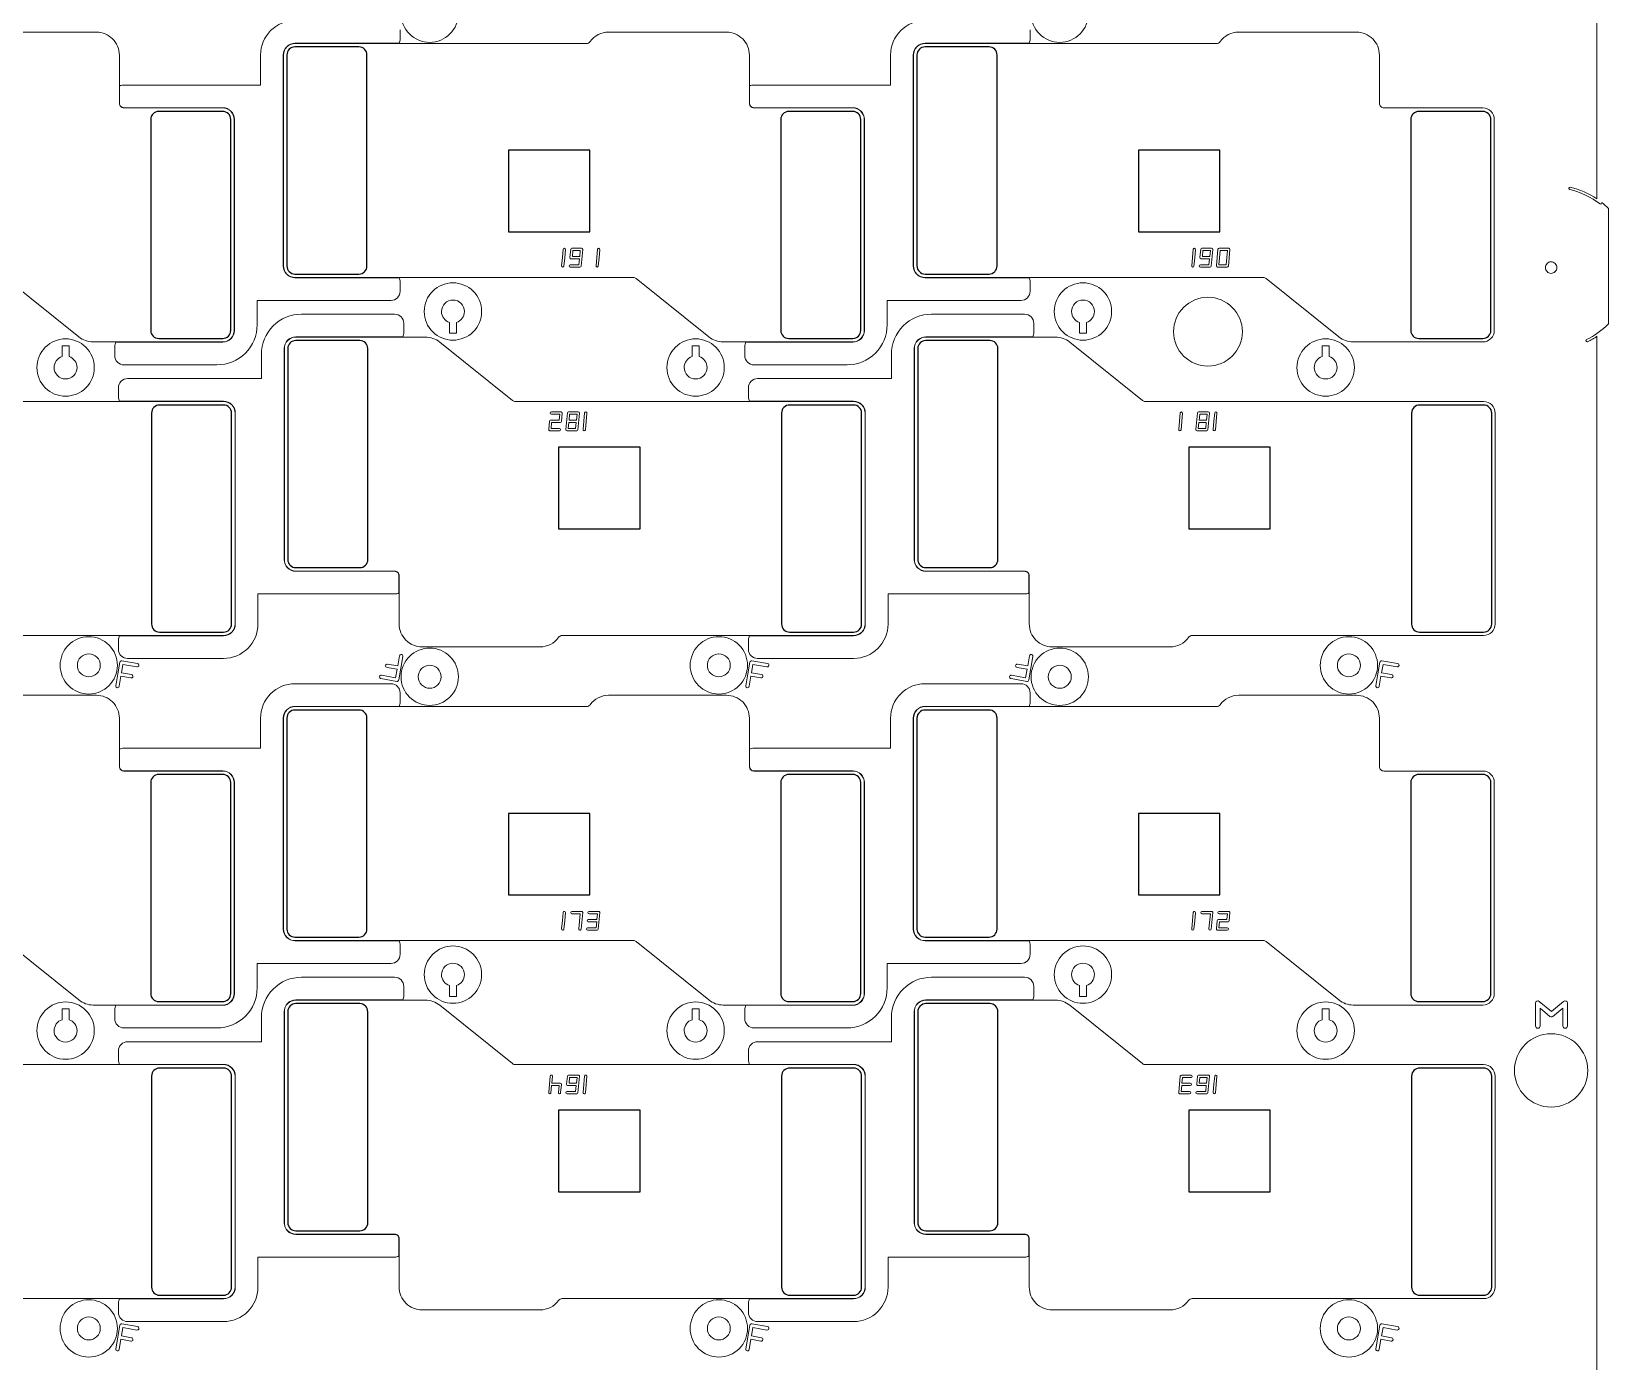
# Model space of a CAD drawing. Extents: x 2541 to 3941, y 2348 to 3338.
# Drawn here: x 3621.7 to 3690.4, y 3012.8 to 3070.8 of the extents above; entities that cross this region are included whole.
import ezdxf

# ---------------------------------------------------------------- set-up
doc = ezdxf.new("R2010")
doc.units = 0
doc.layers.get('0').update_dxf_attribs({"lineweight": 0})
doc.layers.add('barcodea-b_layer1', color=2, linetype='Continuous')
doc.layers.add('susa-b_layer0', color=1, linetype='Continuous')

msp = doc.modelspace()

# ---------------------------------------------------------------- linework, layer by layer
at = {"linetype": 'Continuous'}
for points in [[(3566.85381, 3108.38688), (3566.85381, 3106.26688), (3566.44795, 3106.26688), (3566.44795, 3113.01688), (3687.8439, 3113.01688, 0.117594), (3688.38191, 3112.26088, 0.169419), (3687.94795, 3111.01688, 0.414214), (3689.94795, 3109.01688), (3689.94795, 3063.5102)], [(3633.17948, 3071.28701, 0.414364), (3631.6796, 3069.78638), (3631.6796, 3068.47701), (3625.72249, 3068.47701, 0.124388), (3625.53249, 3068.42901), (3625.53249, 3067.67701, 0.414224), (3625.72249, 3067.48701), (3630.02947, 3067.48701, -0.414218), (3630.53959, 3066.97688), (3630.53959, 3057.777, -0.414217), (3630.02947, 3057.26688), (3625.3705, 3057.26688, 0.124388), (3625.32249, 3057.07688), (3625.32249, 3056.67688, 0.414218), (3625.72249, 3056.27688), (3629.77959, 3056.27688, 0.414215), (3631.52959, 3058.02688), (3631.52959, 3059.08688), (3637.36437, 3059.08688, 0.414218), (3637.76437, 3059.48688), (3637.76437, 3059.88688, 0.124386), (3637.71636, 3060.07688), (3633.17948, 3060.07688, -0.414365), (3632.6696, 3060.58701), (3632.6696, 3069.78688, -0.414366), (3633.17948, 3070.29701), (3637.71636, 3070.29701, 0.124392), (3637.76437, 3070.48701), (3637.76437, 3070.88701, 0.414218)], [(3660.64948, 3071.28701, 0.414364), (3659.1496, 3069.78638), (3659.1496, 3068.47701), (3653.19249, 3068.47701, 0.124388), (3653.00249, 3068.42901), (3653.00249, 3067.67701, 0.414224), (3653.19249, 3067.48701), (3657.49947, 3067.48701, -0.414218), (3658.00959, 3066.97688), (3658.00959, 3057.777, -0.414217), (3657.49947, 3057.26688), (3652.8405, 3057.26688, 0.124388), (3652.79249, 3057.07688), (3652.79249, 3056.67688, 0.414218), (3653.19249, 3056.27688), (3657.24959, 3056.27688, 0.414215), (3658.99959, 3058.02688), (3658.99959, 3059.08688), (3664.83437, 3059.08688, 0.414218), (3665.23437, 3059.48688), (3665.23437, 3059.88688, 0.124386), (3665.18636, 3060.07688), (3660.64948, 3060.07688, -0.414365), (3660.1396, 3060.58701), (3660.1396, 3069.78688, -0.414366), (3660.64948, 3070.29701), (3665.18636, 3070.29701, 0.124392), (3665.23437, 3070.48701), (3665.23437, 3070.88701, 0.414218)], [(3689.94795, 3063.5102, 0.089115), (3688.78098, 3064.01917, 1), (3688.75784, 3063.92188, -0.10603), (3690.08292, 3063.2903, 0.79536), (3690.15821, 3063.35215, -0.026722), (3690.44795, 3063.10029), (3690.44795, 3058.06739, -0.084762), (3689.49352, 3057.37662, 1), (3689.53768, 3057.2869, 0.032932), (3689.94795, 3057.52356)], [(3689.94795, 3057.52356), (3689.94795, 2915.09945, 0.142084), (3687.18575, 2915.45844), (3687.18575, 2914.95186, -0.19212), (3690.44795, 2914.25854), (3690.44795, 2906.77522, -0.192121), (3687.18575, 2906.0819), (3687.18575, 2905.57531, 0.013526), (3687.45389, 2905.54135)], [(3688.65894, 3027.45257), (3688.65894, 3028.44594, 0.63678), (3688.49473, 3028.5226), (3687.96291, 3028.07942), (3687.4311, 3028.5226, 0.63678), (3687.26688, 3028.44594), (3687.26688, 3027.45257, 1), (3687.46688, 3027.45257), (3687.46688, 3028.23244)], [(3687.46688, 3028.23244), (3687.89889, 3027.87243, 0.362064), (3688.02693, 3027.87243), (3688.45894, 3028.23244)], [(3688.45894, 3028.23244), (3688.45894, 3027.45257, 1), (3688.65894, 3027.45257)]]:
    msp.add_lwpolyline(points, format="xyb", dxfattribs=at)
for points in [[(3640.3051, 3071.58785, 0.414215), (3639.0551, 3072.83785, 0.414215), (3637.8051, 3071.58785, 0.414215), (3639.0551, 3070.33785, 0.414215)], [(3667.7751, 3071.58785, 0.414215), (3666.5251, 3072.83785, 0.414215), (3665.2751, 3071.58785, 0.414215), (3666.5251, 3070.33785, 0.414215)], [(3630.52959, 3057.777), (3630.52959, 3066.97688, 0.414219), (3630.02947, 3067.47701), (3625.72249, 3067.47701, -0.414223), (3625.52249, 3067.67701), (3625.52249, 3069.78181, 0.414215), (3624.52249, 3070.7818), (3619.3856, 3070.7818, 0.24029), (3618.57596, 3070.3692, -0.240069), (3618.41453, 3070.28701), (3605.70948, 3070.28701, 0.414366), (3605.2096, 3069.78689), (3605.2096, 3060.58701, 0.414365), (3605.70948, 3060.08688), (3620.45901, 3060.08688, -0.170771), (3620.58422, 3060.04284), (3623.75516, 3057.4971, 0.170765), (3624.38127, 3057.27688), (3630.02947, 3057.27688, 0.414218)], [(3657.99959, 3057.777), (3657.99959, 3066.97688, 0.414219), (3657.49947, 3067.47701), (3653.19249, 3067.47701, -0.414223), (3652.99249, 3067.67701), (3652.99249, 3069.78181, 0.414215), (3651.99249, 3070.7818), (3646.8556, 3070.7818, 0.24029), (3646.04596, 3070.3692, -0.240069), (3645.88453, 3070.28701), (3633.17948, 3070.28701, 0.414366), (3632.6796, 3069.78689), (3632.6796, 3060.58701, 0.414365), (3633.17948, 3060.08688), (3647.92901, 3060.08688, -0.170771), (3648.05422, 3060.04284), (3651.22516, 3057.4971, 0.170765), (3651.85127, 3057.27688), (3657.49947, 3057.27688, 0.414218)], [(3685.46959, 3057.777), (3685.46959, 3066.97688, 0.414219), (3684.96947, 3067.47701), (3680.66249, 3067.47701, -0.414223), (3680.46249, 3067.67701), (3680.46249, 3069.78181, 0.414215), (3679.46249, 3070.7818), (3674.3256, 3070.7818, 0.24029), (3673.51596, 3070.3692, -0.240069), (3673.35453, 3070.28701), (3660.64948, 3070.28701, 0.414366), (3660.1496, 3069.78689), (3660.1496, 3060.58701, 0.414365), (3660.64948, 3060.08688), (3675.39901, 3060.08688, -0.170771), (3675.52422, 3060.04284), (3678.69516, 3057.4971, 0.170765), (3679.32127, 3057.27688), (3684.96947, 3057.27688, 0.414218)], [(3644.97475, 3061.30429, 1), (3644.8752, 3061.31383), (3644.84076, 3060.9543), (3644.80633, 3060.59478, 1), (3644.90587, 3060.58524), (3644.94031, 3060.94477)], [(3645.72475, 3061.30429, 0.443552), (3645.6748, 3061.35906), (3645.25329, 3061.35906, 0.387555), (3645.20335, 3061.31383), (3645.16891, 3060.9543, 0.443552), (3645.21886, 3060.89953), (3645.58552, 3060.89953), (3645.56066, 3060.64001), (3645.18425, 3060.64001, 1), (3645.18425, 3060.54001), (3645.60592, 3060.54001, 0.387555), (3645.65587, 3060.58524)], [(3646.47475, 3061.30429, 1), (3646.3752, 3061.31383), (3646.34076, 3060.9543), (3646.30633, 3060.59478, 1), (3646.40587, 3060.58524), (3646.44031, 3060.94477)], [(3672.44475, 3061.30429, 1), (3672.3452, 3061.31383), (3672.31076, 3060.9543), (3672.27633, 3060.59478, 1), (3672.37587, 3060.58524), (3672.41031, 3060.94477)], [(3673.19475, 3061.30429, 0.443552), (3673.1448, 3061.35906), (3672.72329, 3061.35906, 0.387555), (3672.67335, 3061.31383), (3672.63891, 3060.9543, 0.443552), (3672.68886, 3060.89953), (3673.05552, 3060.89953), (3673.03066, 3060.64001), (3672.65425, 3060.64001, 1), (3672.65425, 3060.54001), (3673.07592, 3060.54001, 0.387555), (3673.12587, 3060.58524)], [(3673.94475, 3061.30429, 0.443552), (3673.8948, 3061.35906), (3673.47329, 3061.35906, 0.387555), (3673.42335, 3061.31383), (3673.35447, 3060.59478, 0.443552), (3673.40442, 3060.54001), (3673.82592, 3060.54001, 0.387555), (3673.87587, 3060.58524)], [(3688.19795, 3060.51688, 0.414222), (3687.94795, 3060.76688, 0.414222), (3687.69795, 3060.51688, 0.414222), (3687.94795, 3060.26688, 0.414222)], [(3641.31768, 3058.603, 0.414215), (3640.06768, 3059.853, 0.414215), (3638.81768, 3058.603, 0.414215), (3640.06768, 3057.353, 0.414215)], [(3668.78768, 3058.603, 0.414215), (3667.53768, 3059.853, 0.414215), (3666.28768, 3058.603, 0.414215), (3667.53768, 3057.353, 0.414215)], [(3640.56768, 3058.603, -0.327542), (3640.21768, 3058.12603), (3640.21768, 3057.65185), (3639.91768, 3057.65185), (3639.91768, 3058.12603, -0.327544), (3639.56768, 3058.603, -0.414217), (3640.06768, 3059.103, -0.414217)], [(3668.03768, 3058.603, -0.327542), (3667.68768, 3058.12603), (3667.68768, 3057.65185), (3667.38768, 3057.65185), (3667.38768, 3058.12603, -0.327544), (3667.03768, 3058.603, -0.414217), (3667.53768, 3059.103, -0.414217)], [(3674.48575, 3057.7225, 0.414215), (3672.98575, 3059.2225, 0.414215), (3671.48575, 3057.7225, 0.414215), (3672.98575, 3056.2225, 0.414215)], [(3637.92341, 3057.68688), (3637.92341, 3058.08688, 0.414218), (3637.52341, 3058.48688), (3633.4663, 3058.48688, 0.414215), (3631.7163, 3056.73688), (3631.7163, 3055.67688), (3625.88153, 3055.67688, 0.414218), (3625.48153, 3055.27688), (3625.48153, 3054.87688, 0.124388), (3625.52953, 3054.68688), (3630.06642, 3054.68688, -0.414365), (3630.57629, 3054.17675), (3630.57629, 3044.97688, -0.414366), (3630.06642, 3044.46675), (3625.52953, 3044.46675, 0.124388), (3625.48153, 3044.27675), (3625.48153, 3043.87675, 0.414218), (3625.88153, 3043.47675), (3630.06642, 3043.47675, 0.414364), (3631.56629, 3044.97738), (3631.56629, 3046.28675), (3637.52341, 3046.28675, 0.124386), (3637.71341, 3046.33475), (3637.71341, 3047.08675, 0.414224), (3637.52341, 3047.27675), (3633.21643, 3047.27675, -0.414218), (3632.7063, 3047.78688), (3632.7063, 3056.98676, -0.414217), (3633.21643, 3057.49688), (3637.8754, 3057.49688, 0.124392)], [(3665.39341, 3057.68688), (3665.39341, 3058.08688, 0.414218), (3664.99341, 3058.48688), (3660.9363, 3058.48688, 0.414215), (3659.1863, 3056.73688), (3659.1863, 3055.67688), (3653.35153, 3055.67688, 0.414218), (3652.95153, 3055.27688), (3652.95153, 3054.87688, 0.124388), (3652.99953, 3054.68688), (3657.53642, 3054.68688, -0.414365), (3658.04629, 3054.17675), (3658.04629, 3044.97688, -0.414366), (3657.53642, 3044.46675), (3652.99953, 3044.46675, 0.124388), (3652.95153, 3044.27675), (3652.95153, 3043.87675, 0.414218), (3653.35153, 3043.47675), (3657.53642, 3043.47675, 0.414364), (3659.03629, 3044.97738), (3659.03629, 3046.28675), (3664.99341, 3046.28675, 0.124386), (3665.18341, 3046.33475), (3665.18341, 3047.08675, 0.414224), (3664.99341, 3047.27675), (3660.68643, 3047.27675, -0.414218), (3660.1763, 3047.78688), (3660.1763, 3056.98676, -0.414217), (3660.68643, 3057.49688), (3665.3454, 3057.49688, 0.124392)], [(3630.56629, 3044.97687), (3630.56629, 3054.17675, 0.414365), (3630.06642, 3054.67688), (3615.31689, 3054.67688, -0.170771), (3615.19168, 3054.72092), (3612.02074, 3057.26666, 0.170765), (3611.39463, 3057.48688), (3605.74643, 3057.48688, 0.414218), (3605.2463, 3056.98676), (3605.2463, 3047.78688, 0.414219), (3605.74643, 3047.28675), (3610.05341, 3047.28675, -0.414223), (3610.25341, 3047.08675), (3610.25341, 3044.98195, 0.414215), (3611.2534, 3043.98196), (3616.3903, 3043.98196, 0.24029), (3617.19994, 3044.39456, -0.240069), (3617.36137, 3044.47675), (3630.06642, 3044.47675, 0.414366)], [(3658.03629, 3044.97687), (3658.03629, 3054.17675, 0.414365), (3657.53642, 3054.67688), (3642.78689, 3054.67688, -0.170771), (3642.66168, 3054.72092), (3639.49074, 3057.26666, 0.170765), (3638.86463, 3057.48688), (3633.21643, 3057.48688, 0.414218), (3632.7163, 3056.98676), (3632.7163, 3047.78688, 0.414219), (3633.21643, 3047.28675), (3637.52341, 3047.28675, -0.414223), (3637.72341, 3047.08675), (3637.72341, 3044.98195, 0.414215), (3638.7234, 3043.98196), (3643.8603, 3043.98196, 0.24029), (3644.66994, 3044.39456, -0.240069), (3644.83137, 3044.47675), (3657.53642, 3044.47675, 0.414366)], [(3685.50629, 3044.97687), (3685.50629, 3054.17675, 0.414365), (3685.00642, 3054.67688), (3670.25689, 3054.67688, -0.170771), (3670.13168, 3054.72092), (3666.96074, 3057.26666, 0.170765), (3666.33463, 3057.48688), (3660.68643, 3057.48688, 0.414218), (3660.1863, 3056.98676), (3660.1863, 3047.78688, 0.414219), (3660.68643, 3047.28675), (3664.99341, 3047.28675, -0.414223), (3665.19341, 3047.08675), (3665.19341, 3044.98195, 0.414215), (3666.1934, 3043.98196), (3671.3303, 3043.98196, 0.24029), (3672.13994, 3044.39456, -0.240069), (3672.30137, 3044.47675), (3685.00642, 3044.47675, 0.414366)], [(3624.42822, 3056.16076, 0.414215), (3623.17822, 3057.41076, 0.414215), (3621.92822, 3056.16076, 0.414215), (3623.17822, 3054.91076, 0.414215)], [(3623.67822, 3056.16076, -0.414217), (3623.17822, 3055.66076, -0.414217), (3622.67822, 3056.16076, -0.327542), (3623.02822, 3056.63773), (3623.02822, 3057.11191), (3623.32822, 3057.11191), (3623.32822, 3056.63773, -0.327544)], [(3651.89822, 3056.16076, 0.414215), (3650.64822, 3057.41076, 0.414215), (3649.39822, 3056.16076, 0.414215), (3650.64822, 3054.91076, 0.414215)], [(3651.14822, 3056.16076, -0.414217), (3650.64822, 3055.66076, -0.414217), (3650.14822, 3056.16076, -0.327542), (3650.49822, 3056.63773), (3650.49822, 3057.11191), (3650.79822, 3057.11191), (3650.79822, 3056.63773, -0.327544)], [(3679.36822, 3056.16076, 0.414215), (3678.11822, 3057.41076, 0.414215), (3676.86822, 3056.16076, 0.414215), (3678.11822, 3054.91076, 0.414215)], [(3678.61822, 3056.16076, -0.414217), (3678.11822, 3055.66076, -0.414217), (3677.61822, 3056.16076, -0.327542), (3677.96822, 3056.63773), (3677.96822, 3057.11191), (3678.26822, 3057.11191), (3678.26822, 3056.63773, -0.327544)], [(3644.83142, 3054.16898, 0.443552), (3644.78148, 3054.22375), (3644.3598, 3054.22375, 1), (3644.3598, 3054.12375), (3644.72663, 3054.12375), (3644.70178, 3053.86423), (3644.32554, 3053.86423, 0.387555), (3644.27559, 3053.81899), (3644.24115, 3053.45947, 0.443552), (3644.2911, 3053.4047), (3644.71278, 3053.4047, 1), (3644.71278, 3053.5047), (3644.34594, 3053.5047), (3644.3708, 3053.76423), (3644.74704, 3053.76423, 0.387555), (3644.79699, 3053.80946)], [(3645.58142, 3054.16898, 0.443552), (3645.53148, 3054.22375), (3645.10997, 3054.22375, 0.387555), (3645.06003, 3054.17852), (3644.99115, 3053.45947, 0.443552), (3645.0411, 3053.4047), (3645.4626, 3053.4047, 0.387555), (3645.51255, 3053.44993)], [(3645.90957, 3054.16898, 1), (3645.81003, 3054.17852), (3645.77559, 3053.81899), (3645.74115, 3053.45947, 1), (3645.8407, 3053.44993), (3645.87513, 3053.80946)], [(3671.87957, 3054.16898, 1), (3671.78003, 3054.17852), (3671.74559, 3053.81899), (3671.71115, 3053.45947, 1), (3671.8107, 3053.44993), (3671.84513, 3053.80946)], [(3673.05142, 3054.16898, 0.443552), (3673.00148, 3054.22375), (3672.57997, 3054.22375, 0.387555), (3672.53003, 3054.17852), (3672.46115, 3053.45947, 0.443552), (3672.5111, 3053.4047), (3672.9326, 3053.4047, 0.387555), (3672.98255, 3053.44993)], [(3673.37957, 3054.16898, 1), (3673.28003, 3054.17852), (3673.24559, 3053.81899), (3673.21115, 3053.45947, 1), (3673.3107, 3053.44993), (3673.34513, 3053.80946)], [(3625.4408, 3043.17591, 0.414215), (3624.1908, 3044.42591, 0.414215), (3622.9408, 3043.17591, 0.414215), (3624.1908, 3041.92591, 0.414215)], [(3652.9108, 3043.17591, 0.414215), (3651.6608, 3044.42591, 0.414215), (3650.4108, 3043.17591, 0.414215), (3651.6608, 3041.92591, 0.414215)], [(3680.3808, 3043.17591, 0.414215), (3679.1308, 3044.42591, 0.414215), (3677.8808, 3043.17591, 0.414215), (3679.1308, 3041.92591, 0.414215)], [(3640.3051, 3042.67785, 0.414215), (3639.0551, 3043.92785, 0.414215), (3637.8051, 3042.67785, 0.414215), (3639.0551, 3041.42785, 0.414215)], [(3667.7751, 3042.67785, 0.414215), (3666.5251, 3043.92785, 0.414215), (3665.2751, 3042.67785, 0.414215), (3666.5251, 3041.42785, 0.414215)], [(3624.6908, 3043.17591, -0.414217), (3624.1908, 3042.67591, -0.414217), (3623.6908, 3043.17591, -0.414217), (3624.1908, 3043.67591, -0.414217)], [(3626.3154, 3043.25542), (3625.6306, 3043.37617, 0.414237), (3625.54372, 3043.31533), (3625.45322, 3042.80207), (3625.4531, 3042.80139), (3625.3626, 3042.28813, 1), (3625.51032, 3042.26208), (3625.58785, 3042.70182), (3626.02759, 3042.62428, 1), (3626.05364, 3042.772), (3625.6139, 3042.84954), (3625.67842, 3043.21542), (3626.28936, 3043.1077, 1)], [(3637.8833, 3043.56563, 1), (3637.73558, 3043.59168), (3637.65804, 3043.15194), (3637.2183, 3043.22948, 1), (3637.19226, 3043.08176), (3637.632, 3043.00422), (3637.56748, 3042.63834), (3636.95654, 3042.74606, 1), (3636.9305, 3042.59834), (3637.6153, 3042.47759, 0.414237), (3637.70218, 3042.53843), (3637.79268, 3043.05169), (3637.7928, 3043.05237)], [(3639.5551, 3042.67785, -0.414217), (3639.0551, 3042.17785, -0.414217), (3638.5551, 3042.67785, -0.414217), (3639.0551, 3043.17785, -0.414217)], [(3652.1608, 3043.17591, -0.414217), (3651.6608, 3042.67591, -0.414217), (3651.1608, 3043.17591, -0.414217), (3651.6608, 3043.67591, -0.414217)], [(3653.7854, 3043.25542), (3653.1006, 3043.37617, 0.414237), (3653.01372, 3043.31533), (3652.92322, 3042.80207), (3652.9231, 3042.80139), (3652.8326, 3042.28813, 1), (3652.98032, 3042.26208), (3653.05785, 3042.70182), (3653.49759, 3042.62428, 1), (3653.52364, 3042.772), (3653.0839, 3042.84954), (3653.14842, 3043.21542), (3653.75936, 3043.1077, 1)], [(3665.3533, 3043.56563, 1), (3665.20558, 3043.59168), (3665.12804, 3043.15194), (3664.6883, 3043.22948, 1), (3664.66226, 3043.08176), (3665.102, 3043.00422), (3665.03748, 3042.63834), (3664.42654, 3042.74606, 1), (3664.4005, 3042.59834), (3665.0853, 3042.47759, 0.414237), (3665.17218, 3042.53843), (3665.26268, 3043.05169), (3665.2628, 3043.05237)], [(3667.0251, 3042.67785, -0.414217), (3666.5251, 3042.17785, -0.414217), (3666.0251, 3042.67785, -0.414217), (3666.5251, 3043.17785, -0.414217)], [(3679.6308, 3043.17591, -0.414217), (3679.1308, 3042.67591, -0.414217), (3678.6308, 3043.17591, -0.414217), (3679.1308, 3043.67591, -0.414217)], [(3681.2554, 3043.25542), (3680.5706, 3043.37617, 0.414237), (3680.48372, 3043.31533), (3680.39322, 3042.80207), (3680.3931, 3042.80139), (3680.3026, 3042.28813, 1), (3680.45032, 3042.26208), (3680.52785, 3042.70182), (3680.96759, 3042.62428, 1), (3680.99364, 3042.772), (3680.5539, 3042.84954), (3680.61842, 3043.21542), (3681.22936, 3043.1077, 1)], [(3637.76437, 3030.57688), (3637.76437, 3030.97688, 0.124386), (3637.71636, 3031.16688), (3633.17948, 3031.16688, -0.414365), (3632.6696, 3031.67701), (3632.6696, 3040.87688, -0.414366), (3633.17948, 3041.38701), (3637.71636, 3041.38701, 0.124392), (3637.76437, 3041.57701), (3637.76437, 3041.97701, 0.414218), (3637.36437, 3042.37701), (3633.17948, 3042.37701, 0.414364), (3631.6796, 3040.87638), (3631.6796, 3039.56701), (3625.72249, 3039.56701, 0.124388), (3625.53249, 3039.51901), (3625.53249, 3038.76701, 0.414224), (3625.72249, 3038.57701), (3630.02947, 3038.57701, -0.414218), (3630.53959, 3038.06688), (3630.53959, 3028.867, -0.414217), (3630.02947, 3028.35688), (3625.3705, 3028.35688, 0.124388), (3625.32249, 3028.16688), (3625.32249, 3027.76688, 0.414218), (3625.72249, 3027.36688), (3629.77959, 3027.36688, 0.414215), (3631.52959, 3029.11688), (3631.52959, 3030.17688), (3637.36437, 3030.17688, 0.414218)], [(3665.23437, 3030.57688), (3665.23437, 3030.97688, 0.124386), (3665.18636, 3031.16688), (3660.64948, 3031.16688, -0.414365), (3660.1396, 3031.67701), (3660.1396, 3040.87688, -0.414366), (3660.64948, 3041.38701), (3665.18636, 3041.38701, 0.124392), (3665.23437, 3041.57701), (3665.23437, 3041.97701, 0.414218), (3664.83437, 3042.37701), (3660.64948, 3042.37701, 0.414364), (3659.1496, 3040.87638), (3659.1496, 3039.56701), (3653.19249, 3039.56701, 0.124388), (3653.00249, 3039.51901), (3653.00249, 3038.76701, 0.414224), (3653.19249, 3038.57701), (3657.49947, 3038.57701, -0.414218), (3658.00959, 3038.06688), (3658.00959, 3028.867, -0.414217), (3657.49947, 3028.35688), (3652.8405, 3028.35688, 0.124388), (3652.79249, 3028.16688), (3652.79249, 3027.76688, 0.414218), (3653.19249, 3027.36688), (3657.24959, 3027.36688, 0.414215), (3658.99959, 3029.11688), (3658.99959, 3030.17688), (3664.83437, 3030.17688, 0.414218)], [(3630.52959, 3028.867), (3630.52959, 3038.06688, 0.414219), (3630.02947, 3038.56701), (3625.72249, 3038.56701, -0.414223), (3625.52249, 3038.76701), (3625.52249, 3040.87181, 0.414215), (3624.52249, 3041.8718), (3619.3856, 3041.8718, 0.24029), (3618.57596, 3041.4592, -0.240069), (3618.41453, 3041.37701), (3605.70948, 3041.37701, 0.414366), (3605.2096, 3040.87689), (3605.2096, 3031.67701, 0.414365), (3605.70948, 3031.17688), (3620.45901, 3031.17688, -0.170771), (3620.58422, 3031.13284), (3623.75516, 3028.5871, 0.170765), (3624.38127, 3028.36688), (3630.02947, 3028.36688, 0.414218)], [(3657.99959, 3028.867), (3657.99959, 3038.06688, 0.414219), (3657.49947, 3038.56701), (3653.19249, 3038.56701, -0.414223), (3652.99249, 3038.76701), (3652.99249, 3040.87181, 0.414215), (3651.99249, 3041.8718), (3646.8556, 3041.8718, 0.24029), (3646.04596, 3041.4592, -0.240069), (3645.88453, 3041.37701), (3633.17948, 3041.37701, 0.414366), (3632.6796, 3040.87689), (3632.6796, 3031.67701, 0.414365), (3633.17948, 3031.17688), (3647.92901, 3031.17688, -0.170771), (3648.05422, 3031.13284), (3651.22516, 3028.5871, 0.170765), (3651.85127, 3028.36688), (3657.49947, 3028.36688, 0.414218)], [(3685.46959, 3028.867), (3685.46959, 3038.06688, 0.414219), (3684.96947, 3038.56701), (3680.66249, 3038.56701, -0.414223), (3680.46249, 3038.76701), (3680.46249, 3040.87181, 0.414215), (3679.46249, 3041.8718), (3674.3256, 3041.8718, 0.24029), (3673.51596, 3041.4592, -0.240069), (3673.35453, 3041.37701), (3660.64948, 3041.37701, 0.414366), (3660.1496, 3040.87689), (3660.1496, 3031.67701, 0.414365), (3660.64948, 3031.17688), (3675.39901, 3031.17688, -0.170771), (3675.52422, 3031.13284), (3678.69516, 3028.5871, 0.170765), (3679.32127, 3028.36688), (3684.96947, 3028.36688, 0.414218)], [(3644.97475, 3032.39429, 1), (3644.8752, 3032.40383), (3644.84076, 3032.0443), (3644.80633, 3031.68478, 1), (3644.90587, 3031.67524), (3644.94031, 3032.03477)], [(3645.72475, 3032.39429, 0.443552), (3645.6748, 3032.44906), (3645.25312, 3032.44906, 1), (3645.25312, 3032.34906), (3645.61996, 3032.34906), (3645.55633, 3031.68478, 1), (3645.65587, 3031.67524)], [(3646.47475, 3032.39429, 0.443552), (3646.4248, 3032.44906), (3646.00312, 3032.44906, 1), (3646.00312, 3032.34906), (3646.36996, 3032.34906), (3646.3451, 3032.08953), (3645.96868, 3032.08953, 1), (3645.96868, 3031.98953), (3646.33552, 3031.98953), (3646.31066, 3031.73001), (3645.93425, 3031.73001, 1), (3645.93425, 3031.63001), (3646.35592, 3031.63001, 0.387555), (3646.40587, 3031.67524)], [(3672.44475, 3032.39429, 1), (3672.3452, 3032.40383), (3672.31076, 3032.0443), (3672.27633, 3031.68478, 1), (3672.37587, 3031.67524), (3672.41031, 3032.03477)], [(3673.19475, 3032.39429, 0.443552), (3673.1448, 3032.44906), (3672.72312, 3032.44906, 1), (3672.72312, 3032.34906), (3673.08996, 3032.34906), (3673.02633, 3031.68478, 1), (3673.12587, 3031.67524)], [(3673.94475, 3032.39429, 0.443552), (3673.8948, 3032.44906), (3673.47312, 3032.44906, 1), (3673.47312, 3032.34906), (3673.83996, 3032.34906), (3673.8151, 3032.08953), (3673.43886, 3032.08953, 0.387555), (3673.38891, 3032.0443), (3673.35447, 3031.68478, 0.443552), (3673.40442, 3031.63001), (3673.8261, 3031.63001, 1), (3673.8261, 3031.73001), (3673.45926, 3031.73001), (3673.48412, 3031.98953), (3673.86036, 3031.98953, 0.387555), (3673.91031, 3032.03477)], [(3641.31768, 3029.693, 0.414215), (3640.06768, 3030.943, 0.414215), (3638.81768, 3029.693, 0.414215), (3640.06768, 3028.443, 0.414215)], [(3668.78768, 3029.693, 0.414215), (3667.53768, 3030.943, 0.414215), (3666.28768, 3029.693, 0.414215), (3667.53768, 3028.443, 0.414215)], [(3640.56768, 3029.693, -0.327542), (3640.21768, 3029.21603), (3640.21768, 3028.74185), (3639.91768, 3028.74185), (3639.91768, 3029.21603, -0.327544), (3639.56768, 3029.693, -0.414217), (3640.06768, 3030.193, -0.414217)], [(3668.03768, 3029.693, -0.327542), (3667.68768, 3029.21603), (3667.68768, 3028.74185), (3667.38768, 3028.74185), (3667.38768, 3029.21603, -0.327544), (3667.03768, 3029.693, -0.414217), (3667.53768, 3030.193, -0.414217)], [(3637.92341, 3028.77688), (3637.92341, 3029.17688, 0.414218), (3637.52341, 3029.57688), (3633.4663, 3029.57688, 0.414215), (3631.7163, 3027.82688), (3631.7163, 3026.76688), (3625.88153, 3026.76688, 0.414218), (3625.48153, 3026.36688), (3625.48153, 3025.96688, 0.124388), (3625.52953, 3025.77688), (3630.06642, 3025.77688, -0.414365), (3630.57629, 3025.26675), (3630.57629, 3016.06688, -0.414366), (3630.06642, 3015.55675), (3625.52953, 3015.55675, 0.124388), (3625.48153, 3015.36675), (3625.48153, 3014.96675, 0.414218), (3625.88153, 3014.56675), (3630.06642, 3014.56675, 0.414364), (3631.56629, 3016.06738), (3631.56629, 3017.37675), (3637.52341, 3017.37675, 0.124386), (3637.71341, 3017.42475), (3637.71341, 3018.17675, 0.414224), (3637.52341, 3018.36675), (3633.21643, 3018.36675, -0.414218), (3632.7063, 3018.87688), (3632.7063, 3028.07676, -0.414217), (3633.21643, 3028.58688), (3637.8754, 3028.58688, 0.124392)], [(3665.39341, 3028.77688), (3665.39341, 3029.17688, 0.414218), (3664.99341, 3029.57688), (3660.9363, 3029.57688, 0.414215), (3659.1863, 3027.82688), (3659.1863, 3026.76688), (3653.35153, 3026.76688, 0.414218), (3652.95153, 3026.36688), (3652.95153, 3025.96688, 0.124388), (3652.99953, 3025.77688), (3657.53642, 3025.77688, -0.414365), (3658.04629, 3025.26675), (3658.04629, 3016.06688, -0.414366), (3657.53642, 3015.55675), (3652.99953, 3015.55675, 0.124388), (3652.95153, 3015.36675), (3652.95153, 3014.96675, 0.414218), (3653.35153, 3014.56675), (3657.53642, 3014.56675, 0.414364), (3659.03629, 3016.06738), (3659.03629, 3017.37675), (3664.99341, 3017.37675, 0.124386), (3665.18341, 3017.42475), (3665.18341, 3018.17675, 0.414224), (3664.99341, 3018.36675), (3660.68643, 3018.36675, -0.414218), (3660.1763, 3018.87688), (3660.1763, 3028.07676, -0.414217), (3660.68643, 3028.58688), (3665.3454, 3028.58688, 0.124392)], [(3630.56629, 3016.06687), (3630.56629, 3025.26675, 0.414365), (3630.06642, 3025.76688), (3615.31689, 3025.76688, -0.170771), (3615.19168, 3025.81092), (3612.02074, 3028.35666, 0.170765), (3611.39463, 3028.57688), (3605.74643, 3028.57688, 0.414218), (3605.2463, 3028.07676), (3605.2463, 3018.87688, 0.414219), (3605.74643, 3018.37675), (3610.05341, 3018.37675, -0.414223), (3610.25341, 3018.17675), (3610.25341, 3016.07195, 0.414215), (3611.2534, 3015.07196), (3616.3903, 3015.07196, 0.24029), (3617.19994, 3015.48456, -0.240069), (3617.36137, 3015.56675), (3630.06642, 3015.56675, 0.414366)], [(3624.42822, 3027.25076, 0.414215), (3623.17822, 3028.50076, 0.414215), (3621.92822, 3027.25076, 0.414215), (3623.17822, 3026.00076, 0.414215)], [(3623.67822, 3027.25076, -0.414217), (3623.17822, 3026.75076, -0.414217), (3622.67822, 3027.25076, -0.327542), (3623.02822, 3027.72773), (3623.02822, 3028.20191), (3623.32822, 3028.20191), (3623.32822, 3027.72773, -0.327544)], [(3658.03629, 3016.06687), (3658.03629, 3025.26675, 0.414365), (3657.53642, 3025.76688), (3642.78689, 3025.76688, -0.170771), (3642.66168, 3025.81092), (3639.49074, 3028.35666, 0.170765), (3638.86463, 3028.57688), (3633.21643, 3028.57688, 0.414218), (3632.7163, 3028.07676), (3632.7163, 3018.87688, 0.414219), (3633.21643, 3018.37675), (3637.52341, 3018.37675, -0.414223), (3637.72341, 3018.17675), (3637.72341, 3016.07195, 0.414215), (3638.7234, 3015.07196), (3643.8603, 3015.07196, 0.24029), (3644.66994, 3015.48456, -0.240069), (3644.83137, 3015.56675), (3657.53642, 3015.56675, 0.414366)], [(3651.89822, 3027.25076, 0.414215), (3650.64822, 3028.50076, 0.414215), (3649.39822, 3027.25076, 0.414215), (3650.64822, 3026.00076, 0.414215)], [(3651.14822, 3027.25076, -0.414217), (3650.64822, 3026.75076, -0.414217), (3650.14822, 3027.25076, -0.327542), (3650.49822, 3027.72773), (3650.49822, 3028.20191), (3650.79822, 3028.20191), (3650.79822, 3027.72773, -0.327544)], [(3685.50629, 3016.06687), (3685.50629, 3025.26675, 0.414365), (3685.00642, 3025.76688), (3670.25689, 3025.76688, -0.170771), (3670.13168, 3025.81092), (3666.96074, 3028.35666, 0.170765), (3666.33463, 3028.57688), (3660.68643, 3028.57688, 0.414218), (3660.1863, 3028.07676), (3660.1863, 3018.87688, 0.414219), (3660.68643, 3018.37675), (3664.99341, 3018.37675, -0.414223), (3665.19341, 3018.17675), (3665.19341, 3016.07195, 0.414215), (3666.1934, 3015.07196), (3671.3303, 3015.07196, 0.24029), (3672.13994, 3015.48456, -0.240069), (3672.30137, 3015.56675), (3685.00642, 3015.56675, 0.414366)], [(3679.36822, 3027.25076, 0.414215), (3678.11822, 3028.50076, 0.414215), (3676.86822, 3027.25076, 0.414215), (3678.11822, 3026.00076, 0.414215)], [(3678.61822, 3027.25076, -0.414217), (3678.11822, 3026.75076, -0.414217), (3677.61822, 3027.25076, -0.327542), (3677.96822, 3027.72773), (3677.96822, 3028.20191), (3678.26822, 3028.20191), (3678.26822, 3027.72773, -0.327544)], [(3689.54795, 3025.51688, 0.414215), (3687.94795, 3027.11688, 0.414215), (3686.34795, 3025.51688, 0.414215), (3687.94795, 3023.91688, 0.414215)], [(3644.79699, 3024.89946, 0.443552), (3644.74704, 3024.95423), (3644.38038, 3024.95423), (3644.40957, 3025.25898, 1), (3644.31003, 3025.26852), (3644.24115, 3024.54947, 1), (3644.3407, 3024.53993), (3644.3708, 3024.85423), (3644.6922, 3024.85423), (3644.66301, 3024.54947, 1), (3644.76255, 3024.53993)], [(3645.58142, 3025.25898, 0.443552), (3645.53148, 3025.31375), (3645.10997, 3025.31375, 0.387555), (3645.06003, 3025.26852), (3645.02559, 3024.90899, 0.443552), (3645.07554, 3024.85423), (3645.4422, 3024.85423), (3645.41734, 3024.5947), (3645.04092, 3024.5947, 1), (3645.04092, 3024.4947), (3645.4626, 3024.4947, 0.387555), (3645.51255, 3024.53993)], [(3645.90957, 3025.25898, 1), (3645.81003, 3025.26852), (3645.77559, 3024.90899), (3645.74115, 3024.54947, 1), (3645.8407, 3024.53993), (3645.87513, 3024.89946)], [(3672.25165, 3025.21375, 1), (3672.25165, 3025.31375), (3671.82997, 3025.31375, 0.387555), (3671.78003, 3025.26852), (3671.71115, 3024.54947, 0.443552), (3671.7611, 3024.4947), (3672.18278, 3024.4947, 1), (3672.18278, 3024.5947), (3671.81594, 3024.5947), (3671.8408, 3024.85423), (3672.21722, 3024.85423, 1), (3672.21722, 3024.95423), (3671.85038, 3024.95423), (3671.87524, 3025.21375)], [(3673.05142, 3025.25898, 0.443552), (3673.00148, 3025.31375), (3672.57997, 3025.31375, 0.387555), (3672.53003, 3025.26852), (3672.49559, 3024.90899, 0.443552), (3672.54554, 3024.85423), (3672.9122, 3024.85423), (3672.88734, 3024.5947), (3672.51092, 3024.5947, 1), (3672.51092, 3024.4947), (3672.9326, 3024.4947, 0.387555), (3672.98255, 3024.53993)], [(3673.37957, 3025.25898, 1), (3673.28003, 3025.26852), (3673.24559, 3024.90899), (3673.21115, 3024.54947, 1), (3673.3107, 3024.53993), (3673.34513, 3024.89946)], [(3625.4408, 3014.26591, 0.414215), (3624.1908, 3015.51591, 0.414215), (3622.9408, 3014.26591, 0.414215), (3624.1908, 3013.01591, 0.414215)], [(3652.9108, 3014.26591, 0.414215), (3651.6608, 3015.51591, 0.414215), (3650.4108, 3014.26591, 0.414215), (3651.6608, 3013.01591, 0.414215)], [(3680.3808, 3014.26591, 0.414215), (3679.1308, 3015.51591, 0.414215), (3677.8808, 3014.26591, 0.414215), (3679.1308, 3013.01591, 0.414215)], [(3624.6908, 3014.26591, -0.414217), (3624.1908, 3013.76591, -0.414217), (3623.6908, 3014.26591, -0.414217), (3624.1908, 3014.76591, -0.414217)], [(3626.3154, 3014.34542), (3625.6306, 3014.46617, 0.414237), (3625.54372, 3014.40533), (3625.45322, 3013.89207), (3625.4531, 3013.89139), (3625.3626, 3013.37813, 1), (3625.51032, 3013.35208), (3625.58785, 3013.79182), (3626.02759, 3013.71428, 1), (3626.05364, 3013.862), (3625.6139, 3013.93954), (3625.67842, 3014.30542), (3626.28936, 3014.1977, 1)], [(3652.1608, 3014.26591, -0.414217), (3651.6608, 3013.76591, -0.414217), (3651.1608, 3014.26591, -0.414217), (3651.6608, 3014.76591, -0.414217)], [(3653.7854, 3014.34542), (3653.1006, 3014.46617, 0.414237), (3653.01372, 3014.40533), (3652.92322, 3013.89207), (3652.9231, 3013.89139), (3652.8326, 3013.37813, 1), (3652.98032, 3013.35208), (3653.05785, 3013.79182), (3653.49759, 3013.71428, 1), (3653.52364, 3013.862), (3653.0839, 3013.93954), (3653.14842, 3014.30542), (3653.75936, 3014.1977, 1)], [(3679.6308, 3014.26591, -0.414217), (3679.1308, 3013.76591, -0.414217), (3678.6308, 3014.26591, -0.414217), (3679.1308, 3014.76591, -0.414217)], [(3681.2554, 3014.34542), (3680.5706, 3014.46617, 0.414237), (3680.48372, 3014.40533), (3680.39322, 3013.89207), (3680.3931, 3013.89139), (3680.3026, 3013.37813, 1), (3680.45032, 3013.35208), (3680.52785, 3013.79182), (3680.96759, 3013.71428, 1), (3680.99364, 3013.862), (3680.5539, 3013.93954), (3680.61842, 3014.30542), (3681.22936, 3014.1977, 1)]]:
    msp.add_lwpolyline(points, format="xyb", close=True, dxfattribs=at)
for points in [[(3645.61996, 3061.25906), (3645.5951, 3060.99953), (3645.2737, 3060.99953), (3645.29856, 3061.25906)], [(3673.08996, 3061.25906), (3673.0651, 3060.99953), (3672.7437, 3060.99953), (3672.76856, 3061.25906)], [(3673.83996, 3061.25906), (3673.81076, 3060.9543), (3673.78066, 3060.64001), (3673.45926, 3060.64001), (3673.48845, 3060.94477), (3673.51856, 3061.25906)], [(3645.47663, 3054.12375), (3645.45178, 3053.86423), (3645.13038, 3053.86423), (3645.15524, 3054.12375)], [(3672.94663, 3054.12375), (3672.92178, 3053.86423), (3672.60038, 3053.86423), (3672.62524, 3054.12375)], [(3645.4422, 3053.76423), (3645.41734, 3053.5047), (3645.09594, 3053.5047), (3645.1208, 3053.76423)], [(3672.9122, 3053.76423), (3672.88734, 3053.5047), (3672.56594, 3053.5047), (3672.5908, 3053.76423)], [(3645.47663, 3025.21375), (3645.45178, 3024.95423), (3645.13038, 3024.95423), (3645.15524, 3025.21375)], [(3672.94663, 3025.21375), (3672.92178, 3024.95423), (3672.60038, 3024.95423), (3672.62524, 3025.21375)]]:
    msp.add_lwpolyline(points, close=True, dxfattribs=at)
at = {"layer": 'barcodea-b_layer1', "linetype": 'Continuous'}
for points in [[(3646.04, 3062.07748), (3646.04, 3065.63348), (3642.484, 3065.63348), (3642.484, 3062.07748)], [(3673.51, 3062.07748), (3673.51, 3065.63348), (3669.954, 3065.63348), (3669.954, 3062.07748)], [(3648.23189, 3049.13028), (3648.23189, 3052.68628), (3644.67589, 3052.68628), (3644.67589, 3049.13028)], [(3675.70189, 3049.13028), (3675.70189, 3052.68628), (3672.14589, 3052.68628), (3672.14589, 3049.13028)], [(3646.04, 3033.16748), (3646.04, 3036.72348), (3642.484, 3036.72348), (3642.484, 3033.16748)], [(3673.51, 3033.16748), (3673.51, 3036.72348), (3669.954, 3036.72348), (3669.954, 3033.16748)], [(3648.23189, 3020.22028), (3648.23189, 3023.77628), (3644.67589, 3023.77628), (3644.67589, 3020.22028)], [(3675.70189, 3020.22028), (3675.70189, 3023.77628), (3672.14589, 3023.77628), (3672.14589, 3020.22028)]]:
    msp.add_lwpolyline(points, close=True, dxfattribs=at)
at = {"layer": 'susa-b_layer0', "linetype": 'Continuous'}
for points in [[(3636.31955, 3060.58701), (3636.31955, 3069.78714, 0.414221), (3635.96954, 3070.13715), (3633.17958, 3070.13715, 0.414218), (3632.82959, 3069.78714), (3632.82959, 3060.58726, 0.414197), (3633.17958, 3060.23725), (3635.96954, 3060.23725, 0.414007)], [(3663.78955, 3060.58701), (3663.78955, 3069.78714, 0.414221), (3663.43954, 3070.13715), (3660.64958, 3070.13715, 0.414218), (3660.29959, 3069.78714), (3660.29959, 3060.58726, 0.414197), (3660.64958, 3060.23725), (3663.43954, 3060.23725, 0.414007)], [(3630.37948, 3057.777), (3630.37948, 3066.97714, 0.414221), (3630.02947, 3067.32715), (3627.23951, 3067.32715, 0.414218), (3626.88952, 3066.97714), (3626.88952, 3057.77726, 0.414197), (3627.23951, 3057.42725), (3630.02947, 3057.42725, 0.414007)], [(3657.84948, 3057.777), (3657.84948, 3066.97714, 0.414221), (3657.49947, 3067.32715), (3654.70951, 3067.32715, 0.414218), (3654.35952, 3066.97714), (3654.35952, 3057.77726, 0.414197), (3654.70951, 3057.42725), (3657.49947, 3057.42725, 0.414007)], [(3685.31948, 3057.777), (3685.31948, 3066.97714, 0.414221), (3684.96947, 3067.32715), (3682.17951, 3067.32715, 0.414218), (3681.82952, 3066.97714), (3681.82952, 3057.77726, 0.414197), (3682.17951, 3057.42725), (3684.96947, 3057.42725, 0.414007)], [(3636.35638, 3047.78662), (3636.35638, 3056.9865, 0.414197), (3636.00639, 3057.33651), (3633.21643, 3057.33651, 0.414007), (3632.86642, 3056.98676), (3632.86642, 3047.78662, 0.414221), (3633.21643, 3047.43661), (3636.00639, 3047.43661, 0.414218)], [(3663.82638, 3047.78662), (3663.82638, 3056.9865, 0.414197), (3663.47639, 3057.33651), (3660.68643, 3057.33651, 0.414007), (3660.33642, 3056.98676), (3660.33642, 3047.78662, 0.414221), (3660.68643, 3047.43661), (3663.47639, 3047.43661, 0.414218)], [(3630.41631, 3044.97662), (3630.41631, 3054.1765, 0.414197), (3630.06632, 3054.52651), (3627.27636, 3054.52651, 0.414007), (3626.92635, 3054.17675), (3626.92635, 3044.97662, 0.414221), (3627.27636, 3044.62661), (3630.06632, 3044.62661, 0.414218)], [(3657.88631, 3044.97662), (3657.88631, 3054.1765, 0.414197), (3657.53632, 3054.52651), (3654.74636, 3054.52651, 0.414007), (3654.39635, 3054.17675), (3654.39635, 3044.97662, 0.414221), (3654.74636, 3044.62661), (3657.53632, 3044.62661, 0.414218)], [(3685.35631, 3044.97662), (3685.35631, 3054.1765, 0.414197), (3685.00632, 3054.52651), (3682.21636, 3054.52651, 0.414007), (3681.86635, 3054.17675), (3681.86635, 3044.97662, 0.414221), (3682.21636, 3044.62661), (3685.00632, 3044.62661, 0.414218)], [(3636.31955, 3031.67701), (3636.31955, 3040.87714, 0.414221), (3635.96954, 3041.22715), (3633.17958, 3041.22715, 0.414218), (3632.82959, 3040.87714), (3632.82959, 3031.67726, 0.414197), (3633.17958, 3031.32725), (3635.96954, 3031.32725, 0.414007)], [(3663.78955, 3031.67701), (3663.78955, 3040.87714, 0.414221), (3663.43954, 3041.22715), (3660.64958, 3041.22715, 0.414218), (3660.29959, 3040.87714), (3660.29959, 3031.67726, 0.414197), (3660.64958, 3031.32725), (3663.43954, 3031.32725, 0.414007)], [(3630.37948, 3028.867), (3630.37948, 3038.06714, 0.414221), (3630.02947, 3038.41715), (3627.23951, 3038.41715, 0.414218), (3626.88952, 3038.06714), (3626.88952, 3028.86726, 0.414197), (3627.23951, 3028.51725), (3630.02947, 3028.51725, 0.414007)], [(3657.84948, 3028.867), (3657.84948, 3038.06714, 0.414221), (3657.49947, 3038.41715), (3654.70951, 3038.41715, 0.414218), (3654.35952, 3038.06714), (3654.35952, 3028.86726, 0.414197), (3654.70951, 3028.51725), (3657.49947, 3028.51725, 0.414007)], [(3685.31948, 3028.867), (3685.31948, 3038.06714, 0.414221), (3684.96947, 3038.41715), (3682.17951, 3038.41715, 0.414218), (3681.82952, 3038.06714), (3681.82952, 3028.86726, 0.414197), (3682.17951, 3028.51725), (3684.96947, 3028.51725, 0.414007)], [(3636.35638, 3018.87662), (3636.35638, 3028.0765, 0.414197), (3636.00639, 3028.42651), (3633.21643, 3028.42651, 0.414007), (3632.86642, 3028.07676), (3632.86642, 3018.87662, 0.414221), (3633.21643, 3018.52661), (3636.00639, 3018.52661, 0.414218)], [(3663.82638, 3018.87662), (3663.82638, 3028.0765, 0.414197), (3663.47639, 3028.42651), (3660.68643, 3028.42651, 0.414007), (3660.33642, 3028.07676), (3660.33642, 3018.87662, 0.414221), (3660.68643, 3018.52661), (3663.47639, 3018.52661, 0.414218)], [(3630.41631, 3016.06662), (3630.41631, 3025.2665, 0.414197), (3630.06632, 3025.61651), (3627.27636, 3025.61651, 0.414007), (3626.92635, 3025.26675), (3626.92635, 3016.06662, 0.414221), (3627.27636, 3015.71661), (3630.06632, 3015.71661, 0.414218)], [(3657.88631, 3016.06662), (3657.88631, 3025.2665, 0.414197), (3657.53632, 3025.61651), (3654.74636, 3025.61651, 0.414007), (3654.39635, 3025.26675), (3654.39635, 3016.06662, 0.414221), (3654.74636, 3015.71661), (3657.53632, 3015.71661, 0.414218)], [(3685.35631, 3016.06662), (3685.35631, 3025.2665, 0.414197), (3685.00632, 3025.61651), (3682.21636, 3025.61651, 0.414007), (3681.86635, 3025.26675), (3681.86635, 3016.06662, 0.414221), (3682.21636, 3015.71661), (3685.00632, 3015.71661, 0.414218)]]:
    msp.add_lwpolyline(points, format="xyb", close=True, dxfattribs=at)

doc.saveas('drawing.dxf')
